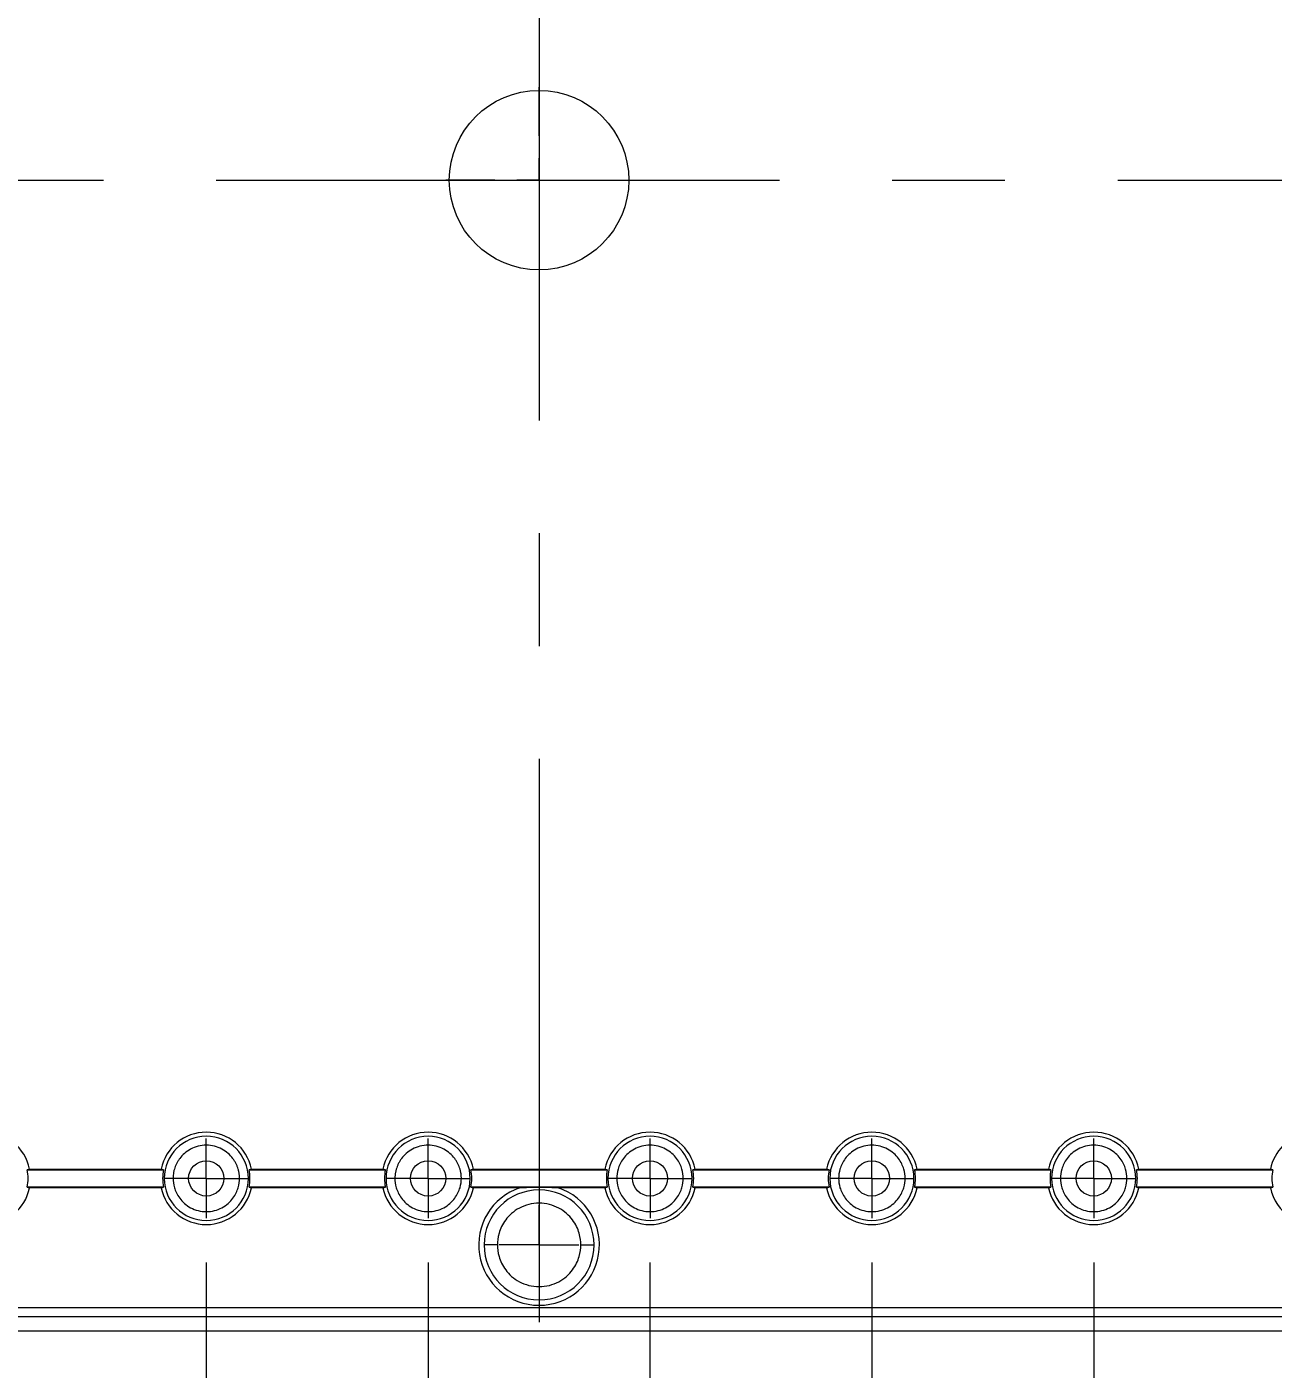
# Model space of a CAD drawing. Header units: millimetres. Extents: x 5 to 415, y 4 to 292.
# Drawn here: x 292.22 to 320.31, y 187.33 to 217.59 of the extents above; entities that cross this region are included whole.
import ezdxf

# ---------------------------------------------------------------- set-up
doc = ezdxf.new("R2010")
doc.units = ezdxf.units.MM
doc.linetypes.add('CENTERX2', pattern=[20.32, 12.7, -2.54, 2.54, -2.54])
doc.styles.add('SLDTEXTSTYLE0', font='TXT', dxfattribs={"width": 0.75})
doc.dimstyles.new('SLDDIMSTYLE0', dxfattribs={"dimtxt": 3.5, "dimasz": 6, "dimexe": 0, "dimexo": 0.0625, "dimgap": 0.875, "dimtad": 1, "dimlfac": 5, "dimrnd": 1e-09, "dimzin": 12, "dimdsep": 46, "dimtxsty": 'SLDTEXTSTYLE0', "dimblk1": 'CLOSED', "dimblk2": 'CLOSED', "dimsah": 1, "dimcen": 0.09, "dimadec": 0, "dimazin": 3, "dimtfac": 1, "dimtofl": 0, "dimtmove": 0, "dimatfit": 3, "dimldrblk": 'CLOSED', "dimfxl": 1, "dimfrac": 2, "dimtolj": 1, "dimtzin": 12, "dimarcsym": 0})
doc.dimstyles.new('SLDDIMSTYLE1', dxfattribs={"dimtxt": 3.5, "dimasz": 6, "dimexe": 0, "dimexo": 0.0625, "dimgap": 0.875, "dimtad": 1, "dimlfac": 5, "dimrnd": 1e-09, "dimzin": 12, "dimdsep": 46, "dimtxsty": 'SLDTEXTSTYLE0', "dimblk1": 'CLOSED', "dimblk2": 'CLOSED', "dimsah": 1, "dimcen": 0.09, "dimadec": 0, "dimazin": 3, "dimtfac": 1, "dimtmove": 0, "dimatfit": 0, "dimldrblk": 'CLOSED', "dimfxl": 1, "dimfrac": 2, "dimtolj": 1, "dimtzin": 12, "dimarcsym": 0})

# ---------------------------------------------------------------- blocks, each defined once
blk = doc.blocks.new('_CLOSED')
at = {"color": 0, "linetype": 'ByBlock', "lineweight": -2}
for p, q in [((-1, 0.166667), (0, 0)), ((-1, 0.166667), (-1, -0.166667)), ((0, 0), (-1, -0.166667)), ((0, 0), (-1, 0))]:
    blk.add_line(p, q, dxfattribs=at)
blk = doc.blocks.new('_D_8')
at = {"color": 7, "linetype": 'Continuous', "lineweight": 0}
for p, q in [((301.261, 189.734), (301.261, 177.369)), ((306.261, 189.734), (306.261, 177.369)), ((301.261, 178.369), (289.261, 178.369)), ((301.261, 178.369), (306.261, 178.369)), ((306.261, 178.369), (318.261, 178.369))]:
    blk.add_line(p, q, dxfattribs=at)
at = {"color": 7, "linetype": 'Continuous', "lineweight": 0, "xscale": 6, "yscale": 6}
blk.add_blockref('_CLOSED', (301.261, 178.369, 7.27), dxfattribs=at)
at = {"color": 7, "linetype": 'Continuous', "lineweight": 0, "xscale": 6, "yscale": 6, "rotation": 180.0000000000004}
blk.add_blockref('_CLOSED', (306.261, 178.369, 7.27), dxfattribs=at)
at = {"color": 7, "linetype": 'Continuous', "lineweight": 0, "insert": (301.082, 182.88), "char_height": 3.5, "attachment_point": 1, "style": 'SLDTEXTSTYLE0'}
blk.add_mtext('25', dxfattribs=at)
blk = doc.blocks.new('_D_9')
at = {"color": 7, "linetype": 'Continuous', "lineweight": 0}
for p, q in [((296.261, 189.734), (296.261, 172.001)), ((311.261, 189.734), (311.261, 172.001)), ((296.261, 173.001), (284.261, 173.001)), ((296.261, 173.001), (311.261, 173.001)), ((311.261, 173.001), (323.261, 173.001))]:
    blk.add_line(p, q, dxfattribs=at)
at = {"color": 7, "linetype": 'Continuous', "lineweight": 0, "xscale": 6, "yscale": 6}
blk.add_blockref('_CLOSED', (296.261, 173.001, 7.27), dxfattribs=at)
at = {"color": 7, "linetype": 'Continuous', "lineweight": 0, "xscale": 6, "yscale": 6, "rotation": 180.0000000000004}
blk.add_blockref('_CLOSED', (311.261, 173.001, 7.27), dxfattribs=at)
at = {"color": 7, "linetype": 'Continuous', "lineweight": 0, "insert": (300.269, 177.512), "char_height": 3.5, "attachment_point": 1, "style": 'SLDTEXTSTYLE0'}
blk.add_mtext('75', dxfattribs=at)
blk = doc.blocks.new('_D_10')
at = {"color": 7, "linetype": 'Continuous', "lineweight": 0}
for p, q in [((291.261, 189.734), (291.261, 165.987)), ((316.261, 189.734), (316.261, 165.987)), ((291.261, 166.987), (279.261, 166.987)), ((291.261, 166.987), (316.261, 166.987)), ((316.261, 166.987), (328.261, 166.987))]:
    blk.add_line(p, q, dxfattribs=at)
at = {"color": 7, "linetype": 'Continuous', "lineweight": 0, "xscale": 6, "yscale": 6}
blk.add_blockref('_CLOSED', (291.261, 166.987, 7.27), dxfattribs=at)
at = {"color": 7, "linetype": 'Continuous', "lineweight": 0, "xscale": 6, "yscale": 6, "rotation": 180.0000000000004}
blk.add_blockref('_CLOSED', (316.261, 166.987, 7.27), dxfattribs=at)
at = {"color": 7, "linetype": 'Continuous', "lineweight": 0, "insert": (298.974, 171.498), "char_height": 3.5, "attachment_point": 1, "style": 'SLDTEXTSTYLE0'}
blk.add_mtext('125', dxfattribs=at)
blk = doc.blocks.new('_D_11')
at = {"color": 7, "linetype": 'Continuous', "lineweight": 0}
for p, q in [((286.261, 189.734), (286.261, 159.846)), ((321.261, 189.734), (321.261, 159.846)), ((286.261, 160.846), (321.261, 160.846))]:
    blk.add_line(p, q, dxfattribs=at)
at = {"color": 7, "linetype": 'Continuous', "lineweight": 0, "xscale": 6, "yscale": 6, "rotation": 180.0000000000004}
blk.add_blockref('_CLOSED', (286.261, 160.846, 7.27), dxfattribs=at)
at = {"color": 7, "linetype": 'Continuous', "lineweight": 0, "xscale": 6, "yscale": 6}
blk.add_blockref('_CLOSED', (321.261, 160.846, 7.27), dxfattribs=at)
at = {"color": 7, "linetype": 'Continuous', "lineweight": 0, "insert": (299.787, 165.357), "char_height": 3.5, "attachment_point": 1, "style": 'SLDTEXTSTYLE0'}
blk.add_mtext('175', dxfattribs=at)
blk = doc.blocks.new('SW_CENTERMARKSYMBOL_6')
at = {"color": 0, "linetype": 'Continuous', "lineweight": 0}
for p, q in [((0, 1), (0, 2.1)), ((0, 0), (0, 0.5)), ((-1, 0), (-2.1, 0)), ((0, 0), (-0.5, 0)), ((0, 0), (0, -0.5)), ((0, 0), (0.5, 0)), ((1, 0), (2.1, 0)), ((0, -1), (0, -2.1))]:
    blk.add_line(p, q, dxfattribs=at)
blk = doc.blocks.new('SW_CENTERMARKSYMBOL_13')
at = {"color": 0, "linetype": 'Continuous', "lineweight": 0}
for p, q in [((0, 0.5), (0, 0.898)), ((0, 0), (0, 0.5)), ((-0.5, 0), (-0.898, 0)), ((0, 0), (-0.5, 0)), ((0, 0), (0, -0.5)), ((0, 0), (0.5, 0)), ((0.5, 0), (0.898, 0)), ((0, -0.5), (0, -0.898))]:
    blk.add_line(p, q, dxfattribs=at)
blk = doc.blocks.new('SW_CENTERMARKSYMBOL_14')
at = {"color": 0, "linetype": 'Continuous', "lineweight": 0}
for p, q in [((0, 0.5), (0, 0.898)), ((0, 0), (0, 0.5)), ((-0.5, 0), (-0.898, 0)), ((0, 0), (-0.5, 0)), ((0, 0), (0, -0.5)), ((0, 0), (0.5, 0)), ((0.5, 0), (0.898, 0)), ((0, -0.5), (0, -0.898))]:
    blk.add_line(p, q, dxfattribs=at)
blk = doc.blocks.new('SW_CENTERMARKSYMBOL_15')
at = {"color": 0, "linetype": 'Continuous', "lineweight": 0}
for p, q in [((0, 0.5), (0, 0.898)), ((0, 0), (0, 0.5)), ((-0.5, 0), (-0.898, 0)), ((0, 0), (-0.5, 0)), ((0, 0), (0, -0.5)), ((0, 0), (0.5, 0)), ((0.5, 0), (0.898, 0)), ((0, -0.5), (0, -0.898))]:
    blk.add_line(p, q, dxfattribs=at)
blk = doc.blocks.new('SW_CENTERMARKSYMBOL_16')
at = {"color": 0, "linetype": 'Continuous', "lineweight": 0}
for p, q in [((0, 0.5), (0, 0.898)), ((0, 0), (0, 0.5)), ((-0.5, 0), (-0.898, 0)), ((0, 0), (-0.5, 0)), ((0, 0), (0, -0.5)), ((0, 0), (0.5, 0)), ((0.5, 0), (0.898, 0)), ((0, -0.5), (0, -0.898))]:
    blk.add_line(p, q, dxfattribs=at)
blk = doc.blocks.new('SW_CENTERMARKSYMBOL_17')
at = {"color": 0, "linetype": 'Continuous', "lineweight": 0}
for p, q in [((0, 0.5), (0, 0.898)), ((0, 0), (0, 0.5)), ((-0.5, 0), (-0.898, 0)), ((0, 0), (-0.5, 0)), ((0, 0), (0, -0.5)), ((0, 0), (0.5, 0)), ((0.5, 0), (0.898, 0)), ((0, -0.5), (0, -0.898))]:
    blk.add_line(p, q, dxfattribs=at)
blk = doc.blocks.new('SW_CENTERMARKSYMBOL_44')
at = {"color": 0, "linetype": 'Continuous', "lineweight": 0}
for p, q in [((0, 0.5), (0, 0.898)), ((0, 0), (0, 0.5)), ((-0.5, 0), (-0.898, 0)), ((0, 0), (-0.5, 0)), ((0, 0), (0, -0.5)), ((0, 0), (0.5, 0)), ((0.5, 0), (0.898, 0)), ((0, -0.5), (0, -0.898))]:
    blk.add_line(p, q, dxfattribs=at)

msp = doc.modelspace()

# ---------------------------------------------------------------- linework, layer by layer
at = {"color": 7, "linetype": 'CENTERX2', "lineweight": 0}
for p, q in [((303.7614, 241.7311), (303.7614, 186.5311)), ((276.1614, 214.1311), (331.3614, 214.1311)), ((292.6745, 188.7186), (323.935, 188.7186))]:
    msp.add_line(p, q, dxfattribs=at)
at = {"color": 7, "linetype": 'Continuous', "lineweight": 15}
for p, q in [((292.28, 191.8411), (292.2257, 191.8272)), ((292.2257, 191.8272), (295.297, 191.8272)), ((292.28, 191.8411), (295.2428, 191.8411)), ((295.297, 191.8272), (295.2428, 191.8411)), ((297.28, 191.8411), (297.2257, 191.8272)), ((297.2257, 191.8272), (300.297, 191.8272)), ((297.28, 191.8411), (300.2428, 191.8411)), ((300.297, 191.8272), (300.2428, 191.8411)), ((302.28, 191.8411), (302.2257, 191.8272)), ((302.2257, 191.8272), (305.297, 191.8272)), ((302.28, 191.8411), (305.2428, 191.8411)), ((305.297, 191.8272), (305.2428, 191.8411)), ((307.28, 191.8411), (307.2257, 191.8272)), ((307.2257, 191.8272), (310.297, 191.8272)), ((307.28, 191.8411), (310.2428, 191.8411)), ((310.297, 191.8272), (310.2428, 191.8411)), ((312.28, 191.8411), (312.2257, 191.8272)), ((312.2257, 191.8272), (315.297, 191.8272)), ((312.28, 191.8411), (315.2428, 191.8411)), ((315.297, 191.8272), (315.2428, 191.8411)), ((317.28, 191.8411), (317.2257, 191.8272)), ((317.2257, 191.8272), (320.297, 191.8272)), ((317.28, 191.8411), (320.2428, 191.8411)), ((320.297, 191.8272), (320.2428, 191.8411)), ((292.2257, 191.4351), (292.28, 191.4211)), ((295.297, 191.4351), (292.2257, 191.4351)), ((295.2428, 191.4211), (292.28, 191.4211)), ((295.2428, 191.4211), (295.297, 191.4351)), ((297.2257, 191.4351), (297.28, 191.4211)), ((300.297, 191.4351), (297.2257, 191.4351)), ((300.2428, 191.4211), (297.28, 191.4211)), ((300.2428, 191.4211), (300.297, 191.4351)), ((302.2257, 191.4351), (302.28, 191.4211)), ((303.7457, 191.4351), (302.2257, 191.4351)), ((303.3307, 191.4211), (302.28, 191.4211)), ((305.297, 191.4351), (303.7771, 191.4351)), ((305.2428, 191.4211), (304.1921, 191.4211)), ((305.2428, 191.4211), (305.297, 191.4351)), ((307.2257, 191.4351), (307.28, 191.4211)), ((310.297, 191.4351), (307.2257, 191.4351)), ((310.2428, 191.4211), (307.28, 191.4211)), ((310.2428, 191.4211), (310.297, 191.4351)), ((312.2257, 191.4351), (312.28, 191.4211)), ((315.297, 191.4351), (312.2257, 191.4351)), ((315.2428, 191.4211), (312.28, 191.4211)), ((315.2428, 191.4211), (315.297, 191.4351)), ((317.2257, 191.4351), (317.28, 191.4211)), ((320.297, 191.4351), (317.2257, 191.4351)), ((320.2428, 191.4211), (317.28, 191.4211)), ((320.2428, 191.4211), (320.297, 191.4351)), ((281.0451, 188.5187), (326.4777, 188.5187)), ((281.0829, 188.7186), (326.4399, 188.7186)), ((322.6207, 188.1911), (284.902, 188.1911))]:
    msp.add_line(p, q, dxfattribs=at)
for centre, radius in [((303.7614, 214.1311), 2.0225), ((296.2614, 191.6311), 0.3976), ((301.2614, 191.6311), 0.3976), ((306.2614, 191.6311), 0.3976), ((311.2614, 191.6311), 0.3976), ((316.2614, 191.6311), 0.3976)]:
    msp.add_circle(centre, radius, dxfattribs=at)
for centre, radius, start, end in [((291.2614, 191.6311), 1.04, 11.64944, 168.35056), ((296.2614, 191.6311), 1.04, 11.64944, 168.35056), ((296.2614, 191.6311), 0.9481, 0, 180), ((301.2614, 191.6311), 1.04, 11.64944, 168.35056), ((301.2614, 191.6311), 0.9481, 0, 180), ((306.2614, 191.6311), 1.04, 11.64944, 168.35056), ((306.2614, 191.6311), 0.9481, 360, 180), ((311.2614, 191.6311), 1.04, 11.64944, 168.35056), ((311.2614, 191.6311), 0.9481, 360, 180), ((316.2614, 191.6311), 1.04, 11.64944, 168.35056), ((316.2614, 191.6311), 0.9481, 360, 180), ((321.2614, 191.6311), 1.04, 34.84803, 168.35056), ((291.2614, 191.6311), 0.9841, 348.50914, 11.49086), ((296.2614, 191.6311), 0.9841, 168.50914, 191.49086), ((296.2614, 191.6311), 0.9841, 348.50914, 11.49086), ((301.2614, 191.6311), 0.9841, 168.50914, 191.49086), ((301.2614, 191.6311), 0.9841, 348.50914, 11.49086), ((306.2614, 191.6311), 0.9841, 168.50914, 191.49086), ((306.2614, 191.6311), 0.9841, 348.50914, 11.49086), ((311.2614, 191.6311), 0.9841, 168.50914, 191.49086), ((311.2614, 191.6311), 0.9841, 348.50914, 11.49086), ((316.2614, 191.6311), 0.9841, 168.50914, 191.49086), ((316.2614, 191.6311), 0.9841, 348.50914, 11.49086), ((321.2614, 191.6311), 1.04, 191.64944, 11.54915), ((321.2614, 191.6311), 0.9841, 168.50914, 191.49086), ((296.2614, 191.6311), 0.9481, 180, 0), ((301.2614, 191.6311), 0.9481, 180, 0), ((306.2614, 191.6311), 0.9481, 180, 360), ((311.2614, 191.6311), 0.9481, 180, 360), ((316.2614, 191.6311), 0.9481, 180, 360), ((291.2614, 191.6311), 1.04, 191.64944, 348.35056), ((296.2614, 191.6311), 1.04, 191.64944, 348.35056), ((301.2614, 191.6311), 1.04, 191.64944, 348.35056), ((303.7614, 190.1311), 1.36, 108.46281, 71.53719), ((303.7614, 190.1311), 1.2397, 0, 180), ((303.7614, 190.1311), 1.3041, 89.31023, 90.68977), ((306.2614, 191.6311), 1.04, 191.64944, 348.35056), ((311.2614, 191.6311), 1.04, 191.64944, 348.35056), ((316.2614, 191.6311), 1.04, 191.64944, 348.35056), ((303.7614, 190.1311), 1.2397, 180, 0)]:
    msp.add_arc(centre, radius, start, end, dxfattribs=at)
for points, knots in [([(297.01, 191.6311), (297.0098, 191.643), (297.0095, 191.6666), (297.0069, 191.702), (297.0028, 191.7371), (296.9969, 191.7719), (296.9894, 191.8065), (296.9779, 191.8498), (296.9605, 191.9013), (296.9341, 191.9618), (296.9011, 192.0221), (296.8451, 192.1046), (296.7542, 192.2026), (296.6139, 192.2993), (296.4457, 192.3645), (296.2614, 192.3875), (296.077, 192.3645), (295.9088, 192.2993), (295.7686, 192.2026), (295.6776, 192.1046), (295.6216, 192.0221), (295.5887, 191.9619), (295.5622, 191.9013), (295.5411, 191.8387), (295.5251, 191.7722), (295.5147, 191.702), (295.5134, 191.6548), (295.5128, 191.6311)], [0, 0, 0, 0, 0.0151387, 0.0302075, 0.04524, 0.0602702, 0.0753319, 0.090459, 0.1174937, 0.1445717, 0.1748067, 0.2050853, 0.2718267, 0.3442178, 0.4209346, 0.5000124, 0.5790902, 0.6558069, 0.728198, 0.7949394, 0.8251743, 0.855453, 0.8824877, 0.9095657, 0.939727, 0.9697812, 1, 1, 1, 1]), ([(302.01, 191.6311), (302.0098, 191.643), (302.0095, 191.6666), (302.0069, 191.702), (302.0028, 191.7371), (301.9969, 191.7719), (301.9894, 191.8065), (301.9779, 191.8498), (301.9605, 191.9013), (301.9341, 191.9618), (301.9011, 192.0221), (301.8451, 192.1046), (301.7542, 192.2026), (301.6139, 192.2993), (301.4457, 192.3645), (301.2614, 192.3875), (301.077, 192.3645), (300.9088, 192.2993), (300.7686, 192.2026), (300.6776, 192.1046), (300.6216, 192.0221), (300.5887, 191.9619), (300.5622, 191.9013), (300.5411, 191.8387), (300.5251, 191.7722), (300.5147, 191.702), (300.5134, 191.6548), (300.5128, 191.6311)], [0, 0, 0, 0, 0.0151387, 0.0302075, 0.04524, 0.0602702, 0.0753319, 0.090459, 0.1174937, 0.1445717, 0.1748067, 0.2050853, 0.2718267, 0.3442178, 0.4209346, 0.5000124, 0.5790902, 0.6558069, 0.728198, 0.7949394, 0.8251743, 0.855453, 0.8824877, 0.9095657, 0.939727, 0.9697812, 1, 1, 1, 1]), ([(307.01, 191.6311), (307.01, 191.6935), (307.0024, 191.7641), (306.9577, 191.9174), (306.9202, 192.0005), (306.8303, 192.1202), (306.7948, 192.1592), (306.7124, 192.2311), (306.6655, 192.2641), (306.5619, 192.3193), (306.5052, 192.3416), (306.3861, 192.3718), (306.3238, 192.3798), (306.199, 192.3798), (306.1366, 192.3718), (306.0176, 192.3416), (305.9609, 192.3193), (305.8573, 192.2641), (305.8104, 192.2311), (305.7279, 192.1592), (305.6924, 192.1202), (305.6026, 192.0005), (305.5651, 191.9174), (305.5204, 191.7641), (305.5128, 191.6935), (305.5128, 191.6311)], [0, 0, 0, 0, 0.125, 0.125, 0.25, 0.25, 0.3125, 0.3125, 0.375, 0.375, 0.4375, 0.4375, 0.5, 0.5, 0.5625, 0.5625, 0.625, 0.625, 0.6875, 0.6875, 0.75, 0.75, 0.875, 0.875, 1, 1, 1, 1]), ([(312.01, 191.6311), (312.01, 191.6935), (312.0024, 191.7641), (311.9577, 191.9174), (311.9202, 192.0005), (311.8303, 192.1202), (311.7948, 192.1592), (311.7124, 192.2311), (311.6655, 192.2641), (311.5619, 192.3193), (311.5052, 192.3416), (311.3861, 192.3718), (311.3238, 192.3798), (311.199, 192.3798), (311.1366, 192.3718), (311.0176, 192.3416), (310.9609, 192.3193), (310.8573, 192.2641), (310.8104, 192.2311), (310.7279, 192.1592), (310.6924, 192.1202), (310.6026, 192.0005), (310.5651, 191.9174), (310.5204, 191.7641), (310.5128, 191.6935), (310.5128, 191.6311)], [0, 0, 0, 0, 0.125, 0.125, 0.25, 0.25, 0.3125, 0.3125, 0.375, 0.375, 0.4375, 0.4375, 0.5, 0.5, 0.5625, 0.5625, 0.625, 0.625, 0.6875, 0.6875, 0.75, 0.75, 0.875, 0.875, 1, 1, 1, 1]), ([(317.01, 191.6311), (317.01, 191.6935), (317.0024, 191.7641), (316.9577, 191.9174), (316.9202, 192.0005), (316.8303, 192.1202), (316.7948, 192.1592), (316.7124, 192.2311), (316.6655, 192.2641), (316.5619, 192.3193), (316.5052, 192.3416), (316.3861, 192.3718), (316.3238, 192.3798), (316.199, 192.3798), (316.1366, 192.3718), (316.0176, 192.3416), (315.9609, 192.3193), (315.8573, 192.2641), (315.8104, 192.2311), (315.7279, 192.1592), (315.6924, 192.1202), (315.6026, 192.0005), (315.5651, 191.9174), (315.5204, 191.7641), (315.5128, 191.6935), (315.5128, 191.6311)], [0, 0, 0, 0, 0.125, 0.125, 0.25, 0.25, 0.3125, 0.3125, 0.375, 0.375, 0.4375, 0.4375, 0.5, 0.5, 0.5625, 0.5625, 0.625, 0.625, 0.6875, 0.6875, 0.75, 0.75, 0.875, 0.875, 1, 1, 1, 1]), ([(295.5128, 191.6311), (295.49, 191.6311), (295.4657, 191.6311), (295.4184, 191.6311), (295.3956, 191.6311), (295.3572, 191.6311), (295.3417, 191.6311), (295.3205, 191.6311), (295.3148, 191.6311), (295.3133, 191.6311)], [0, 0, 0, 0, 0.25, 0.25, 0.5, 0.5, 0.75, 0.75, 1, 1, 1, 1]), ([(295.5128, 191.6311), (295.5128, 191.5688), (295.5204, 191.4982), (295.5651, 191.3449), (295.6026, 191.2618), (295.6924, 191.1421), (295.7279, 191.1031), (295.8104, 191.0312), (295.8573, 190.9982), (295.9609, 190.943), (296.0176, 190.9207), (296.1366, 190.8905), (296.199, 190.8825), (296.3238, 190.8825), (296.3861, 190.8905), (296.5052, 190.9207), (296.5619, 190.943), (296.6655, 190.9982), (296.7124, 191.0312), (296.7948, 191.1031), (296.8303, 191.1421), (296.9202, 191.2618), (296.9577, 191.3449), (297.0024, 191.4982), (297.01, 191.5688), (297.01, 191.6311)], [0, 0, 0, 0, 0.125, 0.125, 0.25, 0.25, 0.3125, 0.3125, 0.375, 0.375, 0.4375, 0.4375, 0.5, 0.5, 0.5625, 0.5625, 0.625, 0.625, 0.6875, 0.6875, 0.75, 0.75, 0.875, 0.875, 1, 1, 1, 1]), ([(297.01, 191.6311), (297.0327, 191.6311), (297.0571, 191.6311), (297.1044, 191.6311), (297.1272, 191.6311), (297.1656, 191.6311), (297.1811, 191.6311), (297.2022, 191.6311), (297.2079, 191.6311), (297.2095, 191.6311)], [0, 0, 0, 0, 0.25, 0.25, 0.5, 0.5, 0.75, 0.75, 1, 1, 1, 1]), ([(300.5128, 191.6311), (300.49, 191.6311), (300.4657, 191.6311), (300.4184, 191.6311), (300.3956, 191.6311), (300.3572, 191.6311), (300.3417, 191.6311), (300.3205, 191.6311), (300.3148, 191.6311), (300.3133, 191.6311)], [0, 0, 0, 0, 0.25, 0.25, 0.5, 0.5, 0.75, 0.75, 1, 1, 1, 1]), ([(300.5128, 191.6311), (300.5128, 191.5688), (300.5204, 191.4982), (300.5651, 191.3449), (300.6026, 191.2618), (300.6924, 191.1421), (300.7279, 191.1031), (300.8104, 191.0312), (300.8573, 190.9982), (300.9609, 190.943), (301.0176, 190.9207), (301.1366, 190.8905), (301.199, 190.8825), (301.3238, 190.8825), (301.3861, 190.8905), (301.5052, 190.9207), (301.5619, 190.943), (301.6655, 190.9982), (301.7124, 191.0312), (301.7948, 191.1031), (301.8303, 191.1421), (301.9202, 191.2618), (301.9577, 191.3449), (302.0024, 191.4982), (302.01, 191.5688), (302.01, 191.6311)], [0, 0, 0, 0, 0.125, 0.125, 0.25, 0.25, 0.3125, 0.3125, 0.375, 0.375, 0.4375, 0.4375, 0.5, 0.5, 0.5625, 0.5625, 0.625, 0.625, 0.6875, 0.6875, 0.75, 0.75, 0.875, 0.875, 1, 1, 1, 1]), ([(302.01, 191.6311), (302.0327, 191.6311), (302.0571, 191.6311), (302.1044, 191.6311), (302.1272, 191.6311), (302.1656, 191.6311), (302.1811, 191.6311), (302.2022, 191.6311), (302.2079, 191.6311), (302.2095, 191.6311)], [0, 0, 0, 0, 0.25, 0.25, 0.5, 0.5, 0.75, 0.75, 1, 1, 1, 1]), ([(305.5128, 191.6311), (305.49, 191.6311), (305.4657, 191.6311), (305.4184, 191.6311), (305.3956, 191.6311), (305.3572, 191.6311), (305.3417, 191.6311), (305.3205, 191.6311), (305.3148, 191.6311), (305.3133, 191.6311)], [0, 0, 0, 0, 0.25, 0.25, 0.5, 0.5, 0.75, 0.75, 1, 1, 1, 1]), ([(305.5128, 191.6311), (305.5128, 191.5688), (305.5204, 191.4982), (305.5651, 191.3449), (305.6026, 191.2618), (305.6924, 191.1421), (305.7279, 191.1031), (305.8104, 191.0312), (305.8573, 190.9982), (305.9609, 190.943), (306.0176, 190.9207), (306.1366, 190.8905), (306.199, 190.8825), (306.3238, 190.8825), (306.3861, 190.8905), (306.5052, 190.9207), (306.5619, 190.943), (306.6655, 190.9982), (306.7124, 191.0312), (306.7948, 191.1031), (306.8303, 191.1421), (306.9202, 191.2618), (306.9577, 191.3449), (307.0024, 191.4982), (307.01, 191.5688), (307.01, 191.6311)], [0, 0, 0, 0, 0.125, 0.125, 0.25, 0.25, 0.3125, 0.3125, 0.375, 0.375, 0.4375, 0.4375, 0.5, 0.5, 0.5625, 0.5625, 0.625, 0.625, 0.6875, 0.6875, 0.75, 0.75, 0.875, 0.875, 1, 1, 1, 1]), ([(307.01, 191.6311), (307.0327, 191.6311), (307.0571, 191.6311), (307.1044, 191.6311), (307.1272, 191.6311), (307.1656, 191.6311), (307.1811, 191.6311), (307.2022, 191.6311), (307.2079, 191.6311), (307.2095, 191.6311)], [0, 0, 0, 0, 0.25, 0.25, 0.5, 0.5, 0.75, 0.75, 1, 1, 1, 1]), ([(310.5128, 191.6311), (310.49, 191.6311), (310.4657, 191.6311), (310.4184, 191.6311), (310.3956, 191.6311), (310.3572, 191.6311), (310.3417, 191.6311), (310.3205, 191.6311), (310.3148, 191.6311), (310.3133, 191.6311)], [0, 0, 0, 0, 0.25, 0.25, 0.5, 0.5, 0.75, 0.75, 1, 1, 1, 1]), ([(310.5128, 191.6311), (310.5128, 191.5688), (310.5204, 191.4982), (310.5651, 191.3449), (310.6026, 191.2618), (310.6924, 191.1421), (310.7279, 191.1031), (310.8104, 191.0312), (310.8573, 190.9982), (310.9609, 190.943), (311.0176, 190.9207), (311.1366, 190.8905), (311.199, 190.8825), (311.3238, 190.8825), (311.3861, 190.8905), (311.5052, 190.9207), (311.5619, 190.943), (311.6655, 190.9982), (311.7124, 191.0312), (311.7948, 191.1031), (311.8303, 191.1421), (311.9202, 191.2618), (311.9577, 191.3449), (312.0024, 191.4982), (312.01, 191.5688), (312.01, 191.6311)], [0, 0, 0, 0, 0.125, 0.125, 0.25, 0.25, 0.3125, 0.3125, 0.375, 0.375, 0.4375, 0.4375, 0.5, 0.5, 0.5625, 0.5625, 0.625, 0.625, 0.6875, 0.6875, 0.75, 0.75, 0.875, 0.875, 1, 1, 1, 1]), ([(312.01, 191.6311), (312.0327, 191.6311), (312.0571, 191.6311), (312.1044, 191.6311), (312.1272, 191.6311), (312.1656, 191.6311), (312.1811, 191.6311), (312.2022, 191.6311), (312.2079, 191.6311), (312.2095, 191.6311)], [0, 0, 0, 0, 0.25, 0.25, 0.5, 0.5, 0.75, 0.75, 1, 1, 1, 1]), ([(315.5128, 191.6311), (315.49, 191.6311), (315.4657, 191.6311), (315.4184, 191.6311), (315.3956, 191.6311), (315.3572, 191.6311), (315.3417, 191.6311), (315.3205, 191.6311), (315.3148, 191.6311), (315.3133, 191.6311)], [0, 0, 0, 0, 0.25, 0.25, 0.5, 0.5, 0.75, 0.75, 1, 1, 1, 1]), ([(315.5128, 191.6311), (315.5128, 191.5688), (315.5204, 191.4982), (315.5651, 191.3449), (315.6026, 191.2618), (315.6924, 191.1421), (315.7279, 191.1031), (315.8104, 191.0312), (315.8573, 190.9982), (315.9609, 190.943), (316.0176, 190.9207), (316.1366, 190.8905), (316.199, 190.8825), (316.3238, 190.8825), (316.3861, 190.8905), (316.5052, 190.9207), (316.5619, 190.943), (316.6655, 190.9982), (316.7124, 191.0312), (316.7948, 191.1031), (316.8303, 191.1421), (316.9202, 191.2618), (316.9577, 191.3449), (317.0024, 191.4982), (317.01, 191.5688), (317.01, 191.6311)], [0, 0, 0, 0, 0.125, 0.125, 0.25, 0.25, 0.3125, 0.3125, 0.375, 0.375, 0.4375, 0.4375, 0.5, 0.5, 0.5625, 0.5625, 0.625, 0.625, 0.6875, 0.6875, 0.75, 0.75, 0.875, 0.875, 1, 1, 1, 1]), ([(317.01, 191.6311), (317.0327, 191.6311), (317.0571, 191.6311), (317.1044, 191.6311), (317.1272, 191.6311), (317.1656, 191.6311), (317.1811, 191.6311), (317.2022, 191.6311), (317.2079, 191.6311), (317.2095, 191.6311)], [0, 0, 0, 0, 0.25, 0.25, 0.5, 0.5, 0.75, 0.75, 1, 1, 1, 1]), ([(303.3307, 191.4211), (303.3511, 191.4225), (303.3727, 191.4238), (303.4199, 191.4263), (303.4454, 191.4276), (303.5033, 191.4301), (303.5354, 191.4314), (303.5965, 191.4331), (303.6188, 191.4336), (303.6599, 191.4344), (303.6748, 191.4346), (303.7081, 191.4349), (303.7262, 191.4351), (303.7457, 191.4351)], [0, 0, 0, 0, 0.25, 0.25, 0.5, 0.5, 0.75, 0.75, 0.875, 0.875, 0.9375, 0.9375, 1, 1, 1, 1]), ([(303.7771, 191.4351), (303.7968, 191.4351), (303.8148, 191.4349), (303.8484, 191.4346), (303.8631, 191.4344), (303.9044, 191.4336), (303.9269, 191.4331), (303.9878, 191.4313), (304.0199, 191.4301), (304.0777, 191.4276), (304.103, 191.4263), (304.1501, 191.4237), (304.1717, 191.4225), (304.1921, 191.4211)], [0, 0, 0, 0, 0.0625, 0.0625, 0.125, 0.125, 0.25, 0.25, 0.5, 0.5, 0.75, 0.75, 1, 1, 1, 1]), ([(304.7018, 190.1311), (304.7018, 190.2095), (304.6922, 190.2982), (304.6361, 190.4908), (304.5889, 190.5951), (304.4761, 190.7455), (304.4315, 190.7945), (304.328, 190.8848), (304.269, 190.9262), (304.1388, 190.9956), (304.0676, 191.0236), (303.9181, 191.0616), (303.8397, 191.0715), (303.683, 191.0715), (303.6047, 191.0616), (303.4551, 191.0236), (303.3839, 190.9956), (303.2538, 190.9262), (303.1948, 190.8848), (303.0913, 190.7945), (303.0467, 190.7455), (302.9338, 190.5951), (302.8867, 190.4908), (302.8305, 190.2982), (302.821, 190.2095), (302.821, 190.1311)], [0, 0, 0, 0, 0.125, 0.125, 0.25, 0.25, 0.3125, 0.3125, 0.375, 0.375, 0.4375, 0.4375, 0.5, 0.5, 0.5625, 0.5625, 0.625, 0.625, 0.6875, 0.6875, 0.75, 0.75, 0.875, 0.875, 1, 1, 1, 1]), ([(302.821, 190.1311), (302.7869, 190.1311), (302.7503, 190.1311), (302.6794, 190.1311), (302.6452, 190.1311), (302.5876, 190.1311), (302.5643, 190.1311), (302.5326, 190.1311), (302.5241, 190.1311), (302.5217, 190.1311)], [0, 0, 0, 0, 0.25, 0.25, 0.5, 0.5, 0.75, 0.75, 1, 1, 1, 1]), ([(302.821, 190.1311), (302.821, 190.0528), (302.8305, 189.9641), (302.8867, 189.7715), (302.9338, 189.6672), (303.0467, 189.5168), (303.0913, 189.4678), (303.1948, 189.3775), (303.2538, 189.3361), (303.3839, 189.2667), (303.4551, 189.2387), (303.6047, 189.2007), (303.683, 189.1908), (303.8397, 189.1908), (303.9181, 189.2007), (304.0676, 189.2387), (304.1388, 189.2667), (304.269, 189.3361), (304.328, 189.3775), (304.4315, 189.4678), (304.4761, 189.5168), (304.5889, 189.6672), (304.6361, 189.7715), (304.6922, 189.9641), (304.7018, 190.0528), (304.7018, 190.1311)], [0, 0, 0, 0, 0.125, 0.125, 0.25, 0.25, 0.3125, 0.3125, 0.375, 0.375, 0.4375, 0.4375, 0.5, 0.5, 0.5625, 0.5625, 0.625, 0.625, 0.6875, 0.6875, 0.75, 0.75, 0.875, 0.875, 1, 1, 1, 1]), ([(304.7018, 190.1311), (304.7359, 190.1311), (304.7724, 190.1311), (304.8434, 190.1311), (304.8776, 190.1311), (304.9352, 190.1311), (304.9584, 190.1311), (304.9901, 190.1311), (304.9987, 190.1311), (305.001, 190.1311)], [0, 0, 0, 0, 0.25, 0.25, 0.5, 0.5, 0.75, 0.75, 1, 1, 1, 1])]:
    msp.add_open_spline(points, degree=3, knots=knots, dxfattribs=at)

# ---------------------------------------------------------------- block references
at = {"color": 7, "linetype": 'Continuous', "lineweight": 0}
for name, p in [('SW_CENTERMARKSYMBOL_6', (303.7614, 214.1311)), ('SW_CENTERMARKSYMBOL_17', (296.2614, 191.6311)), ('SW_CENTERMARKSYMBOL_16', (301.2614, 191.6311)), ('SW_CENTERMARKSYMBOL_15', (306.2614, 191.6311)), ('SW_CENTERMARKSYMBOL_14', (311.2614, 191.6311)), ('SW_CENTERMARKSYMBOL_13', (316.2614, 191.6311)), ('SW_CENTERMARKSYMBOL_44', (303.7614, 190.1311))]:
    msp.add_blockref(name, p, dxfattribs=at)

# ---------------------------------------------------------------- dimensions: what is measured, and where the dimension line sits
for base, p1, p2, dimstyle, picture, middle in [((316.2614, 166.9866), (291.2614, 190.7335), (316.2614, 190.7335), 'SLDDIMSTYLE1', '_D_10', (302.8519, 166.9866)), ((311.2614, 173.0007), (296.2614, 190.7335), (311.2614, 190.7335), 'SLDDIMSTYLE1', '_D_9', (302.8519, 173.0007)), ((321.2614, 160.8457), (286.2614, 190.7335), (321.2614, 190.7335), 'SLDDIMSTYLE0', '_D_11', (303.6652, 160.8457)), ((306.2614, 178.3687), (301.2614, 190.7335), (306.2614, 190.7335), 'SLDDIMSTYLE1', '_D_8', (303.6652, 178.3687))]:
    dim = msp.add_linear_dim(base=base, p1=p1, p2=p2, dimstyle=dimstyle, dxfattribs=at)
    dim.commit()
    dim.dimension.update_dxf_attribs({"geometry": picture, "text_midpoint": middle, "dimtype": 160})

doc.saveas('drawing.dxf')
